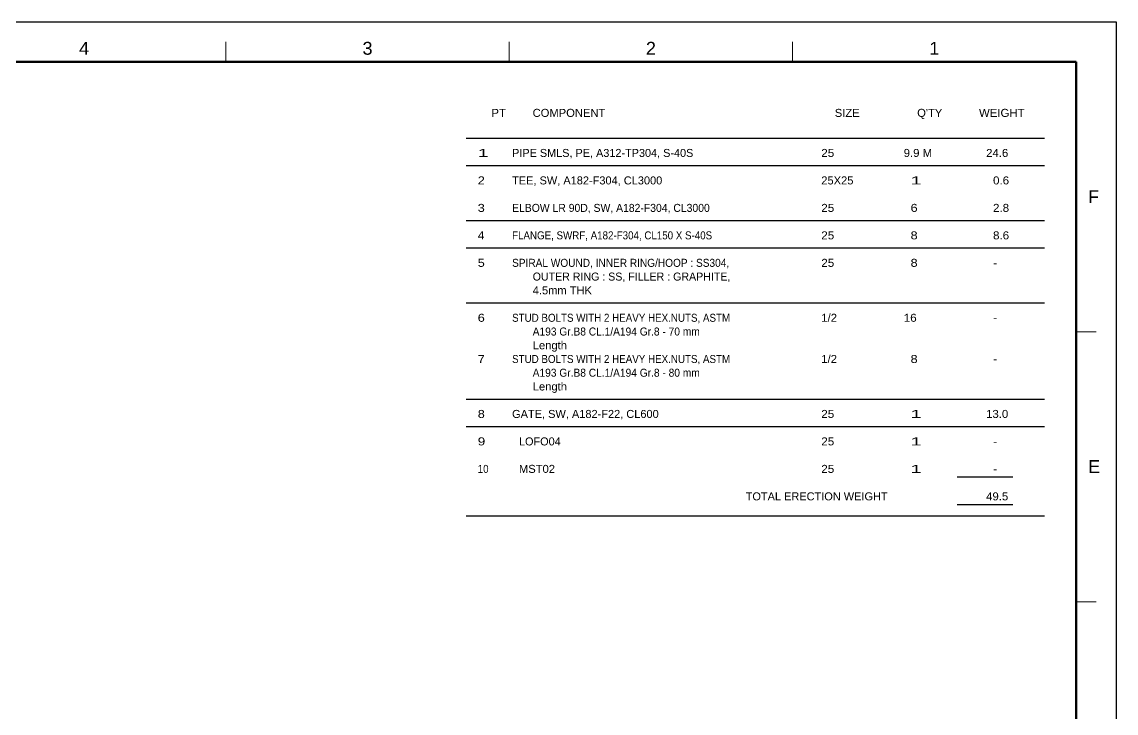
# Model space of a CAD drawing. Header units: inches. Extents: x 0 to 841, y 0 to 594.
# Drawn here: x 458.8 to 841, y 352.5 to 594 of the extents above; entities that cross this region are included whole.
import ezdxf
from ezdxf.enums import TextEntityAlignment as Align

# ---------------------------------------------------------------- set-up
doc = ezdxf.new("R2010")
doc.units = ezdxf.units.IN
doc.header["$MEASUREMENT"] = 0
for name, color, linetype in [('BG Border', 7, 'Continuous'), ('BG MATLIST', 7, 'Continuous'), ('MATLIST', 7, 'Continuous')]:
    doc.layers.add(name, color=color, linetype=linetype)
doc.styles.add('Arial', font='arial.ttf')
doc.styles.add('txt.shx', font='txt')

msp = doc.modelspace()

# ---------------------------------------------------------------- linework, layer by layer
at = {"layer": 'BG Border', "color": 7, "linetype": 'Continuous', "lineweight": 25}
for p, q in [((0, 594), (841, 594)), ((841, 594), (841, 0))]:
    msp.add_line(p, q, dxfattribs=at)
at = {"layer": 'BG Border', "color": 7, "linetype": 'Continuous', "lineweight": 13}
for p, q in [((530, 580), (530, 587.02)), ((629, 580), (629, 587.02)), ((728, 580), (728, 587.02)), ((834.02, 485.67), (827, 485.67)), ((834.02, 391.33), (827, 391.33))]:
    msp.add_line(p, q, dxfattribs=at)
at = {"layer": 'BG Border', "color": 3, "linetype": 'Continuous', "lineweight": 120}
for p, q in [((35, 580), (827, 580)), ((827, 580), (827, 14))]:
    msp.add_line(p, q, dxfattribs=at)
msp.add_lwpolyline([(827, 580), (35, 580), (35, 14), (827, 14)], close=True, dxfattribs=at)
at = {"layer": 'MATLIST', "color": 7, "linetype": 'Continuous', "lineweight": 30}
for p, q in [((614, 553.4), (816, 553.4)), ((614, 543.8), (816, 543.8)), ((614, 524.6), (816, 524.6)), ((614, 515), (816, 515)), ((614, 495.8), (816, 495.8)), ((614, 462.2), (816, 462.2)), ((614, 452.6), (816, 452.6)), ((785.5, 435), (804.9, 435)), ((785.5, 425.4), (804.9, 425.4)), ((614, 421.4), (816, 421.4))]:
    msp.add_line(p, q, dxfattribs=at)

# ---------------------------------------------------------------- texts
at = {"layer": 'BG Border', "color": 3, "style": 'Arial', "width": 1.008516}
for s, p in [('4', (480.5, 587.02)), ('3', (579.5, 587.02)), ('2', (678.5, 587.02)), ('1', (777.5, 587.02))]:
    msp.add_text(s, height=4.5, dxfattribs=at).set_placement(p, align=Align.TOP_CENTER)
at = {"layer": 'BG Border', "color": 3, "style": 'Arial'}
for s, width, p in [('F', 0.993934, (831.22, 532.93)), ('E', 1.004063, (831.22, 438.6))]:
    msp.add_text(s, height=4.5, dxfattribs=dict(at, width=width)).set_placement(p, align=Align.MIDDLE_LEFT)
at = {"layer": 'BG MATLIST', "color": 2, "style": 'Arial'}
for s, width, p in [('PT', 1.011406, (622.78, 560.8)), ('COMPONENT', 0.999032, (637.18, 560.8)), ('SIZE', 1.001836, (742.71, 560.8)), ("Q'TY", 0.997907, (771.51, 560.8)), ('WEIGHT', 1.016102, (793.11, 560.8))]:
    msp.add_text(s, height=2.8, dxfattribs=dict(at, width=width)).set_placement(p)
at = {"layer": 'MATLIST', "color": 7, "style": 'txt.shx'}
for s, width, p in [('1', 1.830635, (618, 546.8)), ('PIPE SMLS, PE, A312-TP304, S-40S', 1.014104, (630, 546.8)), ('25', 1.088486, (738, 546.8)), ('9.9 M', 1.059009, (766.8, 546.8)), ('24.6', 1.059088, (795.6, 546.8)), ('2', 1.184529, (618, 537.2)), ('TEE, SW, A182-F304, CL3000', 1.024731, (630, 537.2)), ('25X25', 1.037989, (738, 537.2)), ('1', 1.830635, (769.2, 537.2)), ('0.6', 1.081317, (798, 537.2)), ('3', 1.184529, (618, 527.6)), ('ELBOW LR 90D, SW, A182-F304, CL3000', 0.970219, (630, 527.6)), ('25', 1.088486, (738, 527.6)), ('6', 1.184529, (769.2, 527.6)), ('2.8', 1.081317, (798, 527.6)), ('4', 1.118721, (618, 518)), ('FLANGE, SWRF, A182-F304, CL150 X S-40S', 0.910047, (630, 518)), ('25', 1.088486, (738, 518)), ('8', 1.184529, (769.2, 518)), ('8.6', 1.081317, (798, 518)), ('5', 1.184529, (618, 508.4)), ('SPIRAL WOUND, INNER RING/HOOP : SS304,', 0.941591, (630, 508.4)), ('25', 1.088486, (738, 508.4)), ('8', 1.184529, (769.2, 508.4)), ('-', 1.19863, (798, 508.4)), ('OUTER RING : SS, FILLER : GRAPHITE,', 0.99061, (637.2, 503.6)), ('4.5mm THK', 1.035822, (637.2, 498.8)), ('6', 1.184529, (618, 489.2)), ('STUD BOLTS WITH 2 HEAVY HEX.NUTS, ASTM', 0.91302, (630, 489.2)), ('1/2', 1.05642, (738, 489.2)), ('16', 1.088486, (766.8, 489.2)), ('-', 1.19863, (798, 489.2)), ('A193 Gr.B8 CL.1/A194 Gr.8 - 70 mm', 0.950702, (637.2, 484.4)), ('Length', 1.045205, (637.2, 479.6)), ('7', 1.184529, (618, 474.8)), ('STUD BOLTS WITH 2 HEAVY HEX.NUTS, ASTM', 0.91302, (630, 474.8)), ('1/2', 1.05642, (738, 474.8)), ('8', 1.184529, (769.2, 474.8)), ('-', 1.19863, (798, 474.8)), ('A193 Gr.B8 CL.1/A194 Gr.8 - 80 mm', 0.950702, (637.2, 470)), ('Length', 1.045205, (637.2, 465.2)), ('8', 1.184529, (618, 455.6)), ('GATE, SW, A182-F22, CL600', 1.025495, (630, 455.6)), ('25', 1.088486, (738, 455.6)), ('1', 1.830635, (769.2, 455.6)), ('13.0', 1.059088, (795.6, 455.6)), ('9', 1.258562, (618, 446)), ('LOFO04', 1.016274, (632.4, 446)), ('25', 1.088486, (738, 446)), ('1', 1.830635, (769.2, 446)), ('-', 1.19863, (798, 446)), ('10', 0.907071, (618, 436.4)), ('MST02', 1.042932, (632.4, 436.4)), ('25', 1.088486, (738, 436.4)), ('1', 1.830635, (769.2, 436.4)), ('-', 1.19863, (798, 436.4)), ('TOTAL ERECTION WEIGHT', 1.023161, (711.6, 426.8)), ('49.5', 1.059088, (795.6, 426.8))]:
    msp.add_text(s, height=2.8, dxfattribs=dict(at, width=width)).set_placement(p)

doc.saveas('drawing.dxf')
